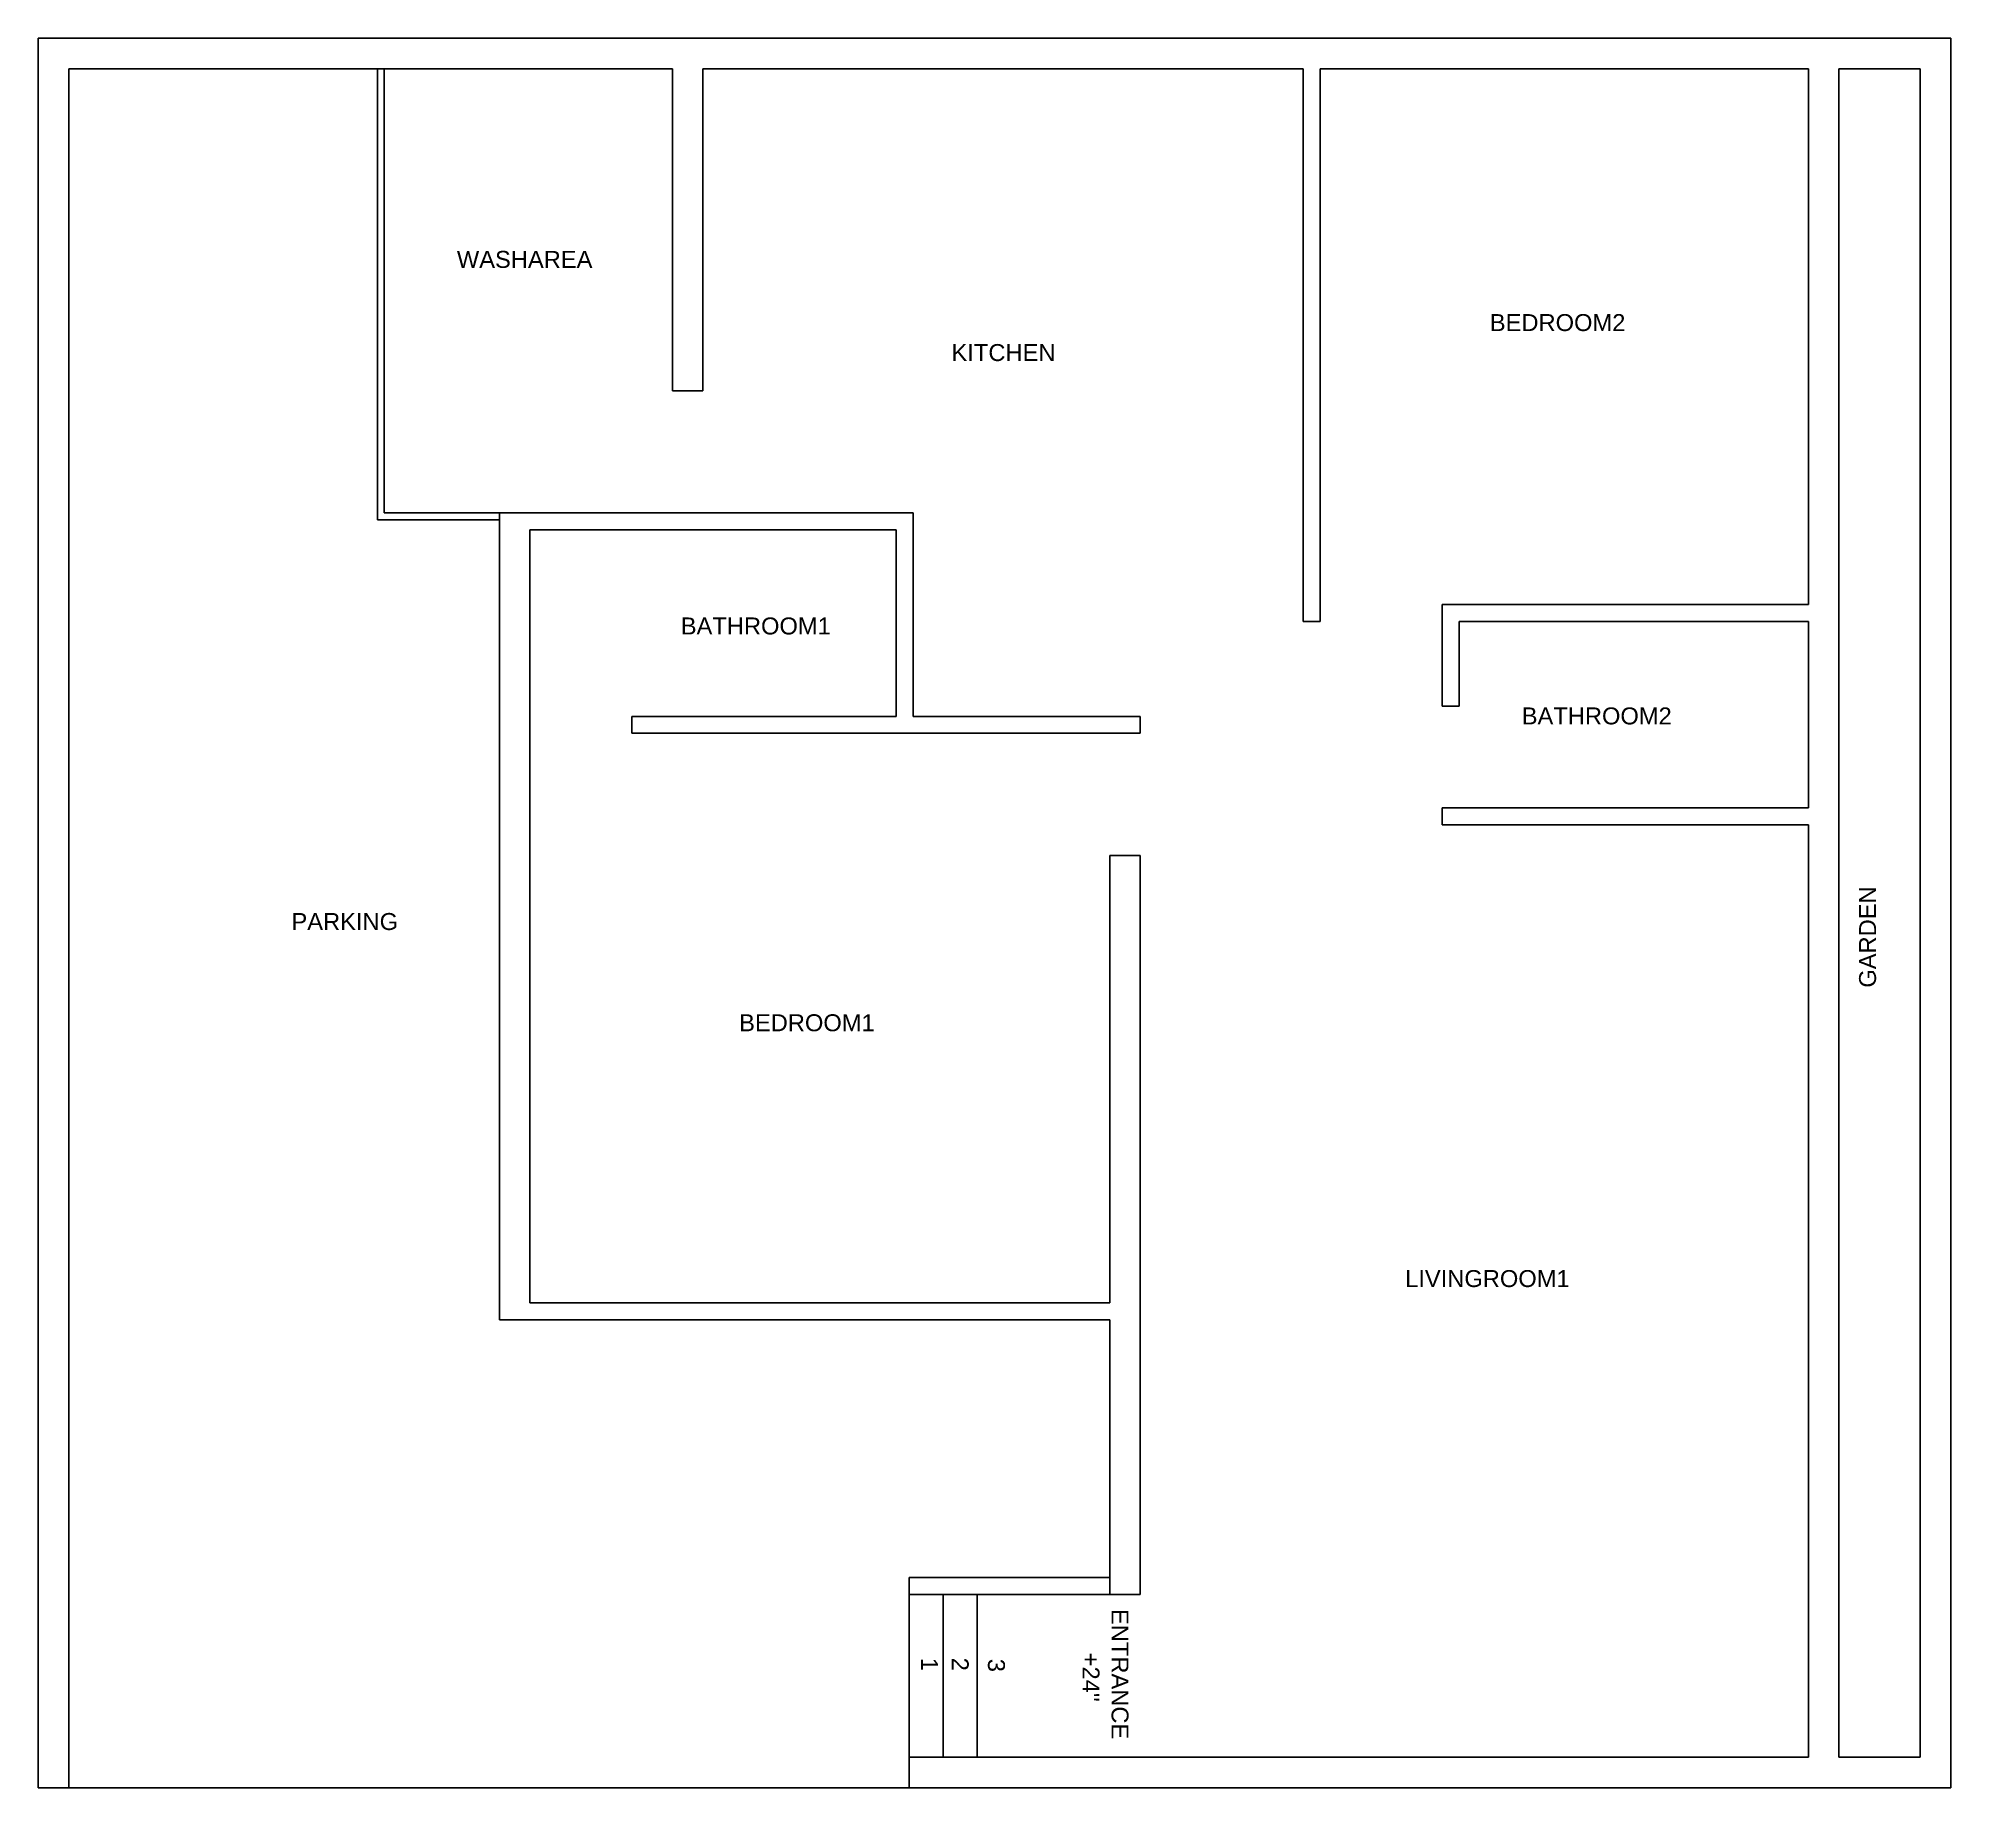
# Model space of a CAD drawing. Header units: feet. Extents: x 18 to 582, y -476 to 40.
import ezdxf

# ---------------------------------------------------------------- set-up
doc = ezdxf.new("R2010")
doc.units = ezdxf.units.FT
doc.header["$MEASUREMENT"] = 0
for name, color, linetype in [('BathRoom1', 7, 'Continuous'), ('BathRoom2', 7, 'Continuous'), ('BedRoom1', 7, 'Continuous'), ('BedRoom2', 7, 'Continuous'), ('Boundary', 7, 'Continuous'), ('DiningRoom', 7, 'Continuous'), ('Entrance_Staircase', 7, 'Continuous'), ('Garden', 7, 'Continuous'), ('Kitchen', 7, 'Continuous'), ('LivingRoom1', 7, 'Continuous'), ('Parking', 7, 'Continuous'), ('WashArea', 7, 'Continuous')]:
    doc.layers.add(name, color=color, linetype=linetype)
doc.styles.get("Standard").update_dxf_attribs({"font": 'arial.ttf'})

msp = doc.modelspace()

# ---------------------------------------------------------------- linework, layer by layer
for p, q in [((390.56, -131.53), (395.56, -131.53)), ((153.56, -337.53), (333.56, -337.53))]:
    msp.add_line(p, q)
at = {"layer": 'BathRoom1'}
for p, q in [((162.56, -104.53), (270.56, -104.53)), ((162.56, -164.53), (162.56, -104.53)), ((270.56, -159.53), (270.56, -104.53)), ((192.56, -159.53), (270.56, -159.53)), ((192.56, -164.53), (192.56, -159.53))]:
    msp.add_line(p, q, dxfattribs=at)
at = {"layer": 'BathRoom2'}
for p, q in [((431.56, -131.53), (431.56, -126.53)), ((431.56, -131.53), (431.56, -156.53)), ((436.56, -131.53), (539.56, -131.53)), ((436.56, -131.53), (436.56, -156.53)), ((539.56, -186.53), (539.56, -131.53)), ((431.56, -156.53), (436.56, -156.53)), ((431.56, -186.53), (539.56, -186.53)), ((431.56, -191.53), (431.56, -186.53))]:
    msp.add_line(p, q, dxfattribs=at)
at = {"layer": 'BedRoom1'}
for p, q in [((162.56, -332.53), (162.56, -164.53)), ((192.56, -164.53), (342.56, -164.53)), ((333.56, -332.53), (333.56, -200.53)), ((333.56, -200.53), (342.56, -200.53)), ((162.56, -332.53), (333.56, -332.53))]:
    msp.add_line(p, q, dxfattribs=at)
at = {"layer": 'BedRoom2'}
for p, q in [((395.56, -131.53), (395.56, 31.47)), ((395.56, 31.47), (539.56, 31.47)), ((539.56, -126.53), (539.56, 31.47)), ((431.56, -126.53), (539.56, -126.53))]:
    msp.add_line(p, q, dxfattribs=at)
at = {"layer": 'Boundary'}
for p, q in [((17.56, 40.47), (581.56, 40.47)), ((17.56, 40.47), (17.56, -475.53)), ((581.56, -475.53), (581.56, 40.47)), ((274.43, -475.53), (581.56, -475.53))]:
    msp.add_line(p, q, dxfattribs=at)
at = {"layer": 'Entrance_Staircase'}
for p, q in [((333.56, -413.53), (274.43, -413.53)), ((274.43, -418.53), (274.43, -413.53)), ((333.56, -418.53), (274.43, -418.53)), ((274.43, -418.53), (274.43, -475.53)), ((284.43, -418.53), (284.43, -466.53)), ((294.43, -418.53), (294.43, -466.53)), ((333.56, -418.53), (342.56, -418.53)), ((274.43, -466.53), (333.56, -466.53))]:
    msp.add_line(p, q, dxfattribs=at)
at = {"layer": 'Garden'}
for p, q in [((548.56, -466.53), (548.56, 31.47)), ((548.56, 31.47), (572.56, 31.47)), ((572.56, -466.53), (572.56, 31.47)), ((548.56, -466.53), (572.56, -466.53))]:
    msp.add_line(p, q, dxfattribs=at)
at = {"layer": 'Kitchen'}
for p, q in [((213.56, 31.47), (390.56, 31.47)), ((213.56, -63.53), (213.56, 31.47)), ((390.56, -131.53), (390.56, 31.47)), ((204.56, -99.53), (275.56, -99.53)), ((275.56, -159.53), (275.56, -99.53)), ((275.56, -159.53), (342.56, -159.53)), ((342.56, -164.53), (342.56, -159.53))]:
    msp.add_line(p, q, dxfattribs=at)
at = {"layer": 'LivingRoom1'}
for p, q in [((431.56, -191.53), (539.56, -191.53)), ((539.56, -466.53), (539.56, -191.53)), ((342.56, -332.53), (342.56, -200.53)), ((342.56, -418.53), (342.56, -332.53)), ((333.56, -466.53), (539.56, -466.53))]:
    msp.add_line(p, q, dxfattribs=at)
at = {"layer": 'Parking'}
for p, q in [((26.56, 31.47), (26.56, -475.53)), ((117.56, 31.47), (26.56, 31.47)), ((153.56, -337.53), (153.56, -99.53)), ((153.56, -337.53), (333.56, -337.53)), ((333.56, -418.53), (333.56, -337.53)), ((17.56, -475.53), (274.43, -475.53))]:
    msp.add_line(p, q, dxfattribs=at)
at = {"layer": 'WashArea'}
for p, q in [((117.56, 31.47), (204.56, 31.47)), ((117.56, -101.53), (117.56, 31.47)), ((119.56, -99.53), (119.56, 31.47)), ((204.56, -63.53), (204.56, 31.47)), ((204.56, -63.53), (213.56, -63.53)), ((153.56, -99.53), (119.56, -99.53)), ((153.56, -99.53), (204.56, -99.53)), ((153.56, -101.53), (117.56, -101.53))]:
    msp.add_line(p, q, dxfattribs=at)

# ---------------------------------------------------------------- texts
at = {"layer": 'BathRoom1', "insert": (207.04, -130.37), "char_height": 5, "width": 33.9424, "attachment_point": 1}
msp.add_mtext('BATHROOM1', dxfattribs=at)
at = {"layer": 'BathRoom2', "insert": (455.04, -156.9), "char_height": 5, "width": 33.9424, "attachment_point": 1}
msp.add_mtext('BATHROOM2', dxfattribs=at)
at = {"layer": 'BedRoom1', "insert": (224.25, -247.4), "char_height": 5, "width": 33.9424, "attachment_point": 1}
msp.add_mtext('BEDROOM1', dxfattribs=at)
at = {"layer": 'BedRoom2', "insert": (445.63, -40.89), "char_height": 5, "width": 33.9424, "attachment_point": 1}
msp.add_mtext('BEDROOM2', dxfattribs=at)
at = {"layer": 'DiningRoom', "insert": (554.52, -239.55), "char_height": 5, "width": 33.9424, "attachment_point": 1, "rotation": 90}
msp.add_mtext('GARDEN', dxfattribs=at)
at = {"layer": 'Entrance_Staircase', "char_height": 5, "width": 33.9424, "attachment_point": 1, "rotation": 270}
for s, insert in [('ENTRANCE', (339.07, -422.81)), ('1', (282.88, -437.18)), ('2', (291.94, -437.16)), ('3', (302.63, -437.49)), ("+24''", (330.51, -435.68))]:
    msp.add_mtext(s, dxfattribs=dict(at, insert=insert))
at = {"layer": 'Kitchen', "insert": (286.88, -49.73), "char_height": 5, "width": 33.9424, "attachment_point": 1}
msp.add_mtext('KITCHEN', dxfattribs=at)
at = {"layer": 'LivingRoom1', "insert": (420.66, -322.85), "char_height": 5, "width": 33.9424, "attachment_point": 1}
msp.add_mtext('LIVINGROOM1', dxfattribs=at)
at = {"layer": 'Parking', "insert": (92.23, -217.54), "char_height": 5, "width": 33.9424, "attachment_point": 1}
msp.add_mtext('PARKING', dxfattribs=at)
at = {"layer": 'WashArea', "insert": (141.01, -22.25), "char_height": 5, "width": 33.9424, "attachment_point": 1}
msp.add_mtext('WASHAREA', dxfattribs=at)

doc.saveas('drawing.dxf')
